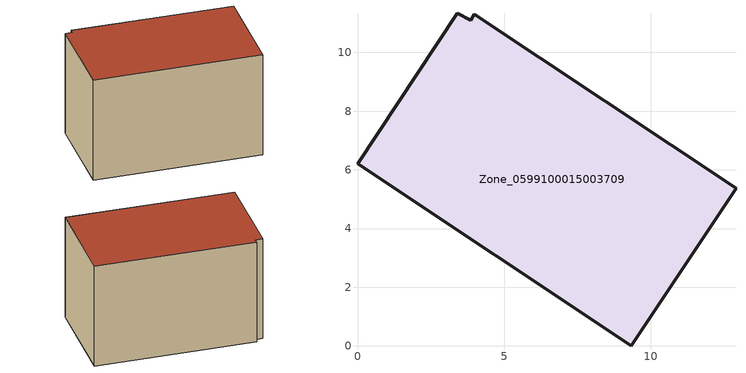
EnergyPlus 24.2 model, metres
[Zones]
Zone_0599100015003709
 floor ground (C_G): 3.85,11.1 3.98,11.31 12.9,5.38 9.33,0 0,6.21 3.4,11.34 z0.93
 wall outside (C_F): 9.33,0 12.9,5.38 3.98,11.31 3.85,11.1 3.4,11.34 0,6.21 9.33,0 z0.93:8.22
 roof outside (C_R): 3.98,11.31 3.85,11.1 3.4,11.34 0,6.21 9.33,0 12.9,5.38 z8.22
[BUILDING]
Pand.0599100015003709: North Axis=0; Terrain=City; Loads Convergence Tolerance Value=0.04; Temperature Convergence Tolerance Value=0.4; Solar Distribution=FullExterior; Maximum Number of Warmup Days=25; Minimum Number of Warmup Days=1
[Site:Location]
Rotterdam.The.Hague.AP_ZH_NLD Design_Conditions: Latitude=51.96; Longitude=4.45; Time Zone=1; Elevation=-4.5
[SITE:GROUNDTEMPERATURE:BUILDINGSURFACE]
18, 18, 18, 18, 18, 18, 18, 18, 18, 18, 18, 18
[MATERIAL] Thermal Absorptance=0.9; Solar Absorptance=0.7; Visible Absorptance=0.7
Name | Roughness | Thickness | Conductivity | Density | Specific Heat
G.TI.1965-1974 | MediumSmooth | 0.15 | 0.882353 | 540 | 1210
F.TI.1965-1974 | Rough | 0.3 | 0.697674 | 1920 | 840
R.TI.1965-1974 | MediumRough | 0.2 | 0.232558 | 1500 | 1000
[CONSTRUCTION]
C_G: G.TI.1965-1974
C_F: F.TI.1965-1974
C_R: R.TI.1965-1974
[ZONE]
Zone_0599100015003709: Type=1; Multiplier=1; Ceiling Height=Autocalculate; Volume=Autocalculate; Floor Area=autocalculate; Part of Total Floor Area=Yes
[ZONEINFILTRATION:DESIGNFLOWRATE]
Infil_Zone_0599100015003709: Zone or ZoneList or Space or SpaceList=Zone_0599100015003709; Schedule=AlwaysOn; Design Flow Rate Calculation Method=Flow/Area; Flow Rate per Floor Area=0.003; Constant Term Coefficient=1; Temperature Term Coefficient=0; Velocity Term Coefficient=0; Velocity Squared Term Coefficient=0
[HVACTEMPLATE:ZONE:IDEALLOADSAIRSYSTEM]
Zone_0599100015003709: Maximum Heating Supply Air Temperature=50; Minimum Cooling Supply Air Temperature=13; Maximum Heating Supply Air Humidity Ratio=0.0156; Minimum Cooling Supply Air Humidity Ratio=0.0077; Heating Limit=NoLimit; Cooling Limit=NoLimit; Dehumidification Control Type=ConstantSensibleHeatRatio; Cooling Sensible Heat Ratio=0.7; Dehumidification Setpoint=60; Humidification Control Type=None; Humidification Setpoint=30; Outdoor Air Method=None; Outdoor Air Flow Rate per Person=0.00944; Outdoor Air Flow Rate per Zone Floor Area=0; Outdoor Air Flow Rate per Zone=0; Demand Controlled Ventilation Type=None; Outdoor Air Economizer Type=NoEconomizer; Heat Recovery Type=None; Sensible Heat Recovery Effectiveness=0.7; Latent Heat Recovery Effectiveness=0.65
[ZONECONTROL:THERMOSTAT]
ThermostatControl_Zone_0599100015003709: Zone or ZoneList=Zone_0599100015003709; Control Type Schedule=DualSetpointControlType; Control 1=Thermostat_Zone_0599100015003709; Temperature Difference Between Cutout And Setpoint=0
[THERMOSTATSETPOINT:DUALSETPOINT]
Thermostat_Zone_0599100015003709: Heating Setpoint Temperature Schedule=HeatingSetpoint_Zone_0599100015003709; Cooling Setpoint Temperature Schedule=CoolingSetpoint_Zone_0599100015003709
[SCHEDULE:COMPACT]
HeatingSetpoint_Zone_0599100015003709: Through: 12/31, For: AllDays, Until: 24:00, 21
CoolingSetpoint_Zone_0599100015003709: Through: 12/31, For: AllDays, Until: 24:00, 24
DualSetpointControlType: Through: 12/31, For: AllDays, Until: 24:00, 4
AlwaysOn: Through: 12/31, For: AllDays, Until: 24:00, 1
